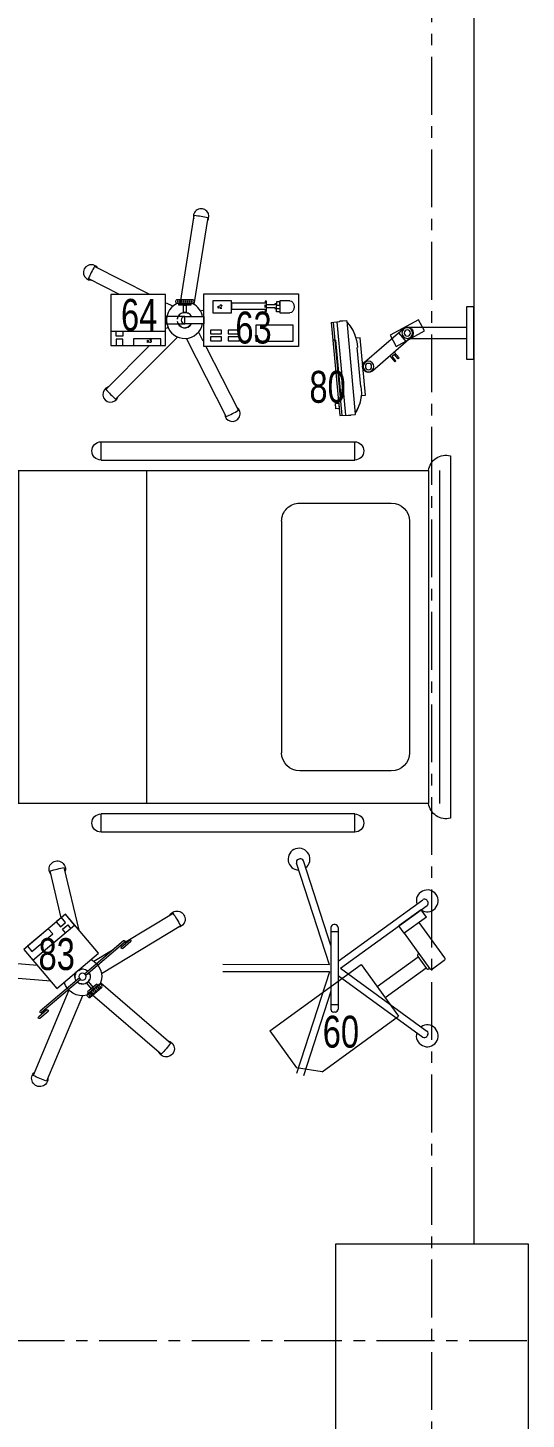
# Model space of a CAD drawing. Header units: millimetres. Extents: x 26027 to 581921, y 7230 to 233891.
# Drawn here: x 471939 to 473308, y 178680 to 182500 of the extents above; entities that cross this region are included whole.
import ezdxf

# ---------------------------------------------------------------- set-up
doc = ezdxf.new("R2010")
doc.units = ezdxf.units.MM
doc.header["$LTSCALE"] = 5
doc.linetypes.add('CENTER', pattern=[50.8, 31.75, -6.35, 6.35, -6.35])
doc.linetypes.add('HIDDEN', pattern=[9.525, 6.35, -3.175])
doc.layers.add('axes', color=9, linetype='Continuous')
doc.layers.add('EXF', color=7, linetype='Continuous', lineweight=0, true_color=0x4e7e3e)
for name, color, linetype, lineweight in [('Medical Equipment and Furniture', 163, 'Continuous', 0), ('Medical Equipment and Furniture1', 163, 'Continuous', 5), ('Medical Equipment and Furniture2', 42, 'Continuous', 13), ('Structure', 20, 'Continuous', 5), ('Walls', 32, 'Continuous', 5)]:
    doc.layers.add(name, color=color, linetype=linetype, lineweight=lineweight)
doc.styles.add('list_ghTextstyle', font='romans.shx', dxfattribs={"height": 0.25})
doc.styles.add('X3G_ENTITY_257CFD', font='swisscl.ttf', dxfattribs={"height": 200})

# ---------------------------------------------------------------- blocks, each defined once
blk = doc.blocks.new('IC.1')
at = {"layer": 'Medical Equipment and Furniture1'}
for p, q in [((42.4872, -10.88), (41.4928, -10.88)), ((42.4472, -10.91), (41.5328, -10.91)), ((42.4472, -10.91), (41.5328, -10.91)), ((42.4472, -10.91), (41.5328, -10.91)), ((41.5328, -10.94), (41.5328, -13.1914)), ((42.4472, -10.94), (41.5328, -10.94)), ((42.4472, -13.1914), (42.4472, -10.94)), ((42.3077, -10.9923), (41.6724, -10.9923)), ((41.6224, -11.0423), (41.6224, -11.2937)), ((42.3577, -11.2937), (42.3577, -11.0423)), ((41.4542, -11.1429), (41.4542, -11.8396)), ((41.4542, -11.1429), (41.5042, -11.1429)), ((41.5042, -11.1429), (41.5042, -11.8396)), ((42.4759, -11.1429), (42.5259, -11.1429)), ((42.4759, -11.8396), (42.4759, -11.1429)), ((42.5259, -11.8396), (42.5259, -11.1429)), ((42.3077, -11.3437), (41.6724, -11.3437)), ((41.5328, -11.7137), (42.4472, -11.7137)), ((41.4542, -11.8396), (41.5042, -11.8396)), ((42.4759, -11.8396), (42.5259, -11.8396)), ((41.5328, -12.0657), (42.4472, -12.0657)), ((41.4542, -12.3172), (41.4542, -13.0139)), ((41.4542, -12.3172), (41.5042, -12.3172)), ((41.5042, -12.3172), (41.5042, -13.0139)), ((42.4759, -12.3172), (42.5259, -12.3172)), ((42.4759, -13.0139), (42.4759, -12.3172)), ((42.5259, -13.0139), (42.5259, -12.3172)), ((41.5328, -12.3807), (42.4472, -12.3807)), ((41.4542, -13.0139), (41.5042, -13.0139)), ((42.4759, -13.0139), (42.5259, -13.0139)), ((41.4928, -13.1914), (42.4872, -13.1914)), ((41.4928, -13.2214), (41.4928, -13.1914)), ((42.4872, -13.2214), (42.4872, -13.1914)), ((41.4928, -13.2214), (42.4872, -13.2214)), ((41.8192, -13.2514), (42.1609, -13.2514))]:
    blk.add_line(p, q, dxfattribs=at)
for points in [[(41.4689, -12.1927), (41.4689, -12.1212), (41.5064, -12.1212), (41.5064, -12.1927)], [(41.5064, -12.1674), (41.5064, -12.1434), (41.5328, -12.1434), (41.5328, -12.1674)], [(42.4737, -12.1674), (42.4737, -12.1434), (42.4472, -12.1434), (42.4472, -12.1674)], [(42.5112, -12.1927), (42.5112, -12.1212), (42.4737, -12.1212), (42.4737, -12.1927)]]:
    blk.add_lwpolyline(points, close=True, dxfattribs=at)
for centre, radius, start, end in [((41.539, -10.8926), 0.0478, 164.7401, 262.6401), ((42.4411, -10.8926), 0.0478, 277.3599, 15.2599), ((41.6724, -11.0423), 0.05, 90, 180), ((42.3077, -11.0423), 0.05, 0, 90), ((41.4792, -11.1429), 0.025, 0, 180), ((42.5009, -11.1429), 0.025, 0, 180), ((41.6724, -11.2937), 0.05, 180, 270), ((42.3077, -11.2937), 0.05, 270, 0), ((41.4792, -11.8396), 0.025, 180, 0), ((42.5009, -11.8396), 0.025, 180, 0), ((41.4792, -12.3172), 0.025, 0, 180), ((42.5009, -12.3172), 0.025, 0, 180), ((41.4792, -13.0139), 0.025, 180, 0), ((42.5009, -13.0139), 0.025, 180, 0), ((41.6806, -12.9691), 0.3145, 233.3488, 296.1464), ((42.2995, -12.9691), 0.3145, 243.8536, 306.6512)]:
    blk.add_arc(centre, radius, start, end, dxfattribs=at)
blk = doc.blocks.new('IC.5')
at = {"layer": 'Medical Equipment and Furniture2', "color": 254}
for points in [[(31.601, -27.8325), (31.5106, -27.9394), (31.3961, -27.8425), (31.4865, -27.7356), (31.601, -27.8325)], [(31.4866, -27.7868), (31.4949, -27.777), (31.4805, -27.7649), (31.4723, -27.7746)]]:
    blk.add_lwpolyline(points, dxfattribs=at)
for points in [[(31.601, -27.8325), (31.5758, -27.8623), (31.4613, -27.7654), (31.4865, -27.7356)], [(31.5118, -27.757), (31.5005, -27.7703), (31.4862, -27.7582), (31.4974, -27.7449)], [(31.5908, -27.8238), (31.5786, -27.8382), (31.5217, -27.79), (31.5338, -27.7757)]]:
    blk.add_lwpolyline(points, close=True, dxfattribs=at)
blk = doc.blocks.new('IC.5 on Trolley')
at = {"layer": 'Medical Equipment and Furniture1'}
for p, q in [((31.4491, -27.7798), (31.4897, -27.6072)), ((31.4983, -27.7455), (31.5287, -27.6163)), ((31.3877, -27.8988), (31.1701, -27.7668)), ((31.3241, -27.8134), (31.1908, -27.7326)), ((31.3331, -27.8257), (31.3102, -27.8063)), ((31.3299, -27.8295), (31.307, -27.8101)), ((31.4309, -27.9028), (31.3236, -27.812)), ((31.4342, -27.899), (31.3268, -27.8081)), ((31.4084, -27.8646), (31.3558, -27.8327)), ((31.5637, -27.8766), (31.7403, -27.8619)), ((31.4203, -27.9024), (31.4217, -27.8961)), ((31.4213, -27.9147), (31.4238, -27.9207)), ((31.4224, -27.8955), (31.4217, -27.8961)), ((31.4293, -27.9241), (31.4238, -27.9207)), ((31.4267, -27.8918), (31.4262, -27.8922)), ((31.4381, -27.887), (31.4445, -27.8865)), ((31.4501, -27.8899), (31.4445, -27.8865)), ((31.4453, -27.9149), (31.5526, -28.0058)), ((31.4528, -27.9221), (31.4479, -27.9264)), ((31.4485, -27.9111), (31.5558, -28.002)), ((31.4582, -27.8992), (31.4607, -27.9052)), ((31.4592, -27.9115), (31.4607, -27.9052)), ((31.5272, -27.9198), (31.7436, -27.9018)), ((31.3897, -27.9237), (31.1969, -28.0898)), ((31.4119, -27.9573), (31.223, -28.1201)), ((31.4401, -27.9597), (31.5386, -28.1944)), ((31.4414, -27.9269), (31.4479, -27.9264)), ((31.477, -27.9442), (31.5755, -28.1789)), ((31.49, -27.9229), (31.491, -27.9228)), ((31.5375, -27.9987), (31.5604, -28.0181)), ((31.5343, -28.0025), (31.5572, -28.0219))]:
    blk.add_line(p, q, dxfattribs=at)
for points in [[(31.4291, -27.9251), (31.416, -27.9407), (31.4104, -27.936), (31.4235, -27.9204)], [(31.42, -27.9642), (31.3865, -27.9358)], [(31.3935, -27.9276), (31.427, -27.956)]]:
    blk.add_lwpolyline(points, dxfattribs=at)
blk.add_lwpolyline([(31.4257, -27.949), (31.4227, -27.9524), (31.3977, -27.9312), (31.4006, -27.9278)], close=True, dxfattribs=at)
blk.add_circle((31.4397, -27.907), 0.00972, dxfattribs=at)
for centre, radius, start, end in [((31.5092, -27.6118), 0.0225, 319.4884, 194.0205), ((31.4397, -27.907), 0.3033, 72.9732, 80.5358), ((31.1804, -27.7497), 0.0225, 31.4884, 266.0205), ((31.4397, -27.907), 0.3033, 144.9732, 152.5358), ((31.3086, -27.8082), 0.0025, 49.7545, 229.7545), ((31.3252, -27.8101), 0.0025, 49.7545, 229.7545), ((31.3216, -27.8134), 0.0025, 269.5762, 49.7545), ((31.3315, -27.8276), 0.0025, 229.7545, 49.7545), ((31.3343, -27.8243), 0.0025, 49.7545, 187.0501), ((31.4397, -27.907), 0.0527, 116.2434, 202.9382), ((31.7419, -27.8818), 0.0225, 247.4884, 122.0205), ((31.4397, -27.907), 0.3033, 0.9732, 8.5358), ((31.4397, -27.907), 0.021, 146.5821, 312.9269), ((31.4397, -27.907), 0.021, 326.5821, 132.9269), ((31.4397, -27.907), 0.0527, 256.5708, 343.2656), ((31.5359, -28.0006), 0.0025, 49.7545, 229.7545), ((31.5387, -27.9973), 0.0025, 272.4588, 49.7545), ((31.5515, -28.008), 0.0025, 49.7545, 189.9328), ((31.5542, -28.0039), 0.0025, 229.7545, 49.7545), ((31.5588, -28.02), 0.0025, 229.7545, 49.7545), ((31.21, -28.1049), 0.0225, 103.4884, 338.0205), ((31.4397, -27.907), 0.3033, 216.9732, 224.5358), ((31.557, -28.1866), 0.0225, 175.4884, 50.0205), ((31.4397, -27.907), 0.3033, 288.9732, 296.5358)]:
    blk.add_arc(centre, radius, start, end, dxfattribs=at)
for centre in [(31.39, -27.9317), (31.3942, -27.9353), (31.3984, -27.9388), (31.4026, -27.9424), (31.4067, -27.9459), (31.4109, -27.9495), (31.4151, -27.953), (31.4193, -27.9566), (31.4235, -27.9601)]:
    blk.add_ellipse(centre, major_axis=(0.00347, 0.0041), ratio=0.510594, dxfattribs=at)
blk.add_blockref('IC.5', (0, 0), dxfattribs=at)
blk = doc.blocks.new('HF12177-P')
for p, q in [((0, 0), (-0.1724, 0.2372)), ((0, 0), (0.1724, 0.2372)), ((-0.0196, -0.007), (-0.1885, 0.2255)), ((0.0196, -0.007), (0.1885, 0.2255)), ((-0.0631, -0.027), (-0.2951, -0.1024)), ((-0.01, -0.0308), (-0.2889, -0.1214)), ((-0.12, -0.015), (-0.12, -0.019)), ((-0.112, -0.007), (0.112, -0.007)), ((-0.112, -0.027), (0.112, -0.027)), ((-0.1, -0.007), (-0.1, -0.027)), ((-0.01, -0.0308), (-0.01, -0.324)), ((0.01, -0.0308), (0.01, -0.324)), ((0.01, -0.0308), (0.2889, -0.1214)), ((0.0631, -0.027), (0.2951, -0.1024)), ((0.1, -0.007), (0.1, -0.027)), ((0.12, -0.015), (0.12, -0.019))]:
    blk.add_line(p, q)
for centre, radius, start, end in [((-0.1852, 0.2378), 0.03, 325.4712, 286.5288), ((0.1852, 0.2378), 0.03, 253.4712, 214.5288), ((-0.1821, 0.2302), 0.008, 126.3733, 216), ((0, -0.017), 0.315, 125.6267, 126.3733), ((-0.1788, 0.2325), 0.008, 36, 125.6267), ((0.1788, 0.2325), 0.008, 54.3733, 144), ((0, -0.017), 0.315, 53.6267, 54.3733), ((0.1821, 0.2302), 0.008, 324, 53.6267), ((-0.112, -0.015), 0.008, 90, 180), ((-0.112, -0.019), 0.008, 180, 270), ((0.112, -0.015), 0.008, 0, 90), ((0.112, -0.019), 0.008, 270, 0), ((-0.2996, -0.1144), 0.03, 37.4712, 358.5288), ((-0.2926, -0.11), 0.008, 108, 197.6267), ((0, -0.017), 0.315, 197.6267, 198.3733), ((-0.2914, -0.1138), 0.008, 198.3733, 288)]:
    blk.add_arc(centre, radius, start, end)
blk = doc.blocks.new('MONITOR ARM PLAN')
at = {"color": 8, "linetype": 'HIDDEN'}
for p, q in [((0.025, -0.49375, 0), (0.025, -0.18375, 0)), ((0.025, -0.18375, 0), (0.2, -0.18375, 0)), ((0.2, -0.44375, 0), (0.2, -0.18375, 0)), ((0.2, -0.44375, 0), (0.15, -0.49375, 0)), ((0.025, -0.49375, 0), (0.15, -0.49375, 0))]:
    blk.add_line(p, q, dxfattribs=at)
at = {"layer": 'Medical Equipment and Furniture1'}
for p, q in [((0.025, 0.0375), (0, 0.0375)), ((0, 0.0375), (0, -0.0375)), ((0.025, 0.0375), (0.025, -0.0375)), ((0.145, 0.0125), (0.025, 0.0125)), ((0.15, 0.0075), (0.15, -0.0325)), ((0.025, -0.0375), (0, -0.0375)), ((0.025, -0.0375), (0.145, -0.0375)), ((0.09375, -0.0375), (0.09375, -0.04)), ((0.14375, -0.0375), (0.14375, -0.04)), ((0.09875, -0.045), (0.13875, -0.045)), ((0.1, -0.045), (0.1, -0.18375)), ((0.1375, -0.045), (0.1375, -0.18375))]:
    blk.add_line(p, q, dxfattribs=at)
for centre, start, end in [((0.145, 0.0075, 0), 0, 90), ((0.145, -0.0325), 270, 0), ((0.09875, -0.04), 180, 270), ((0.13875, -0.04), 270, 360)]:
    blk.add_arc(centre, 0.005, start, end, dxfattribs=at)
blk = doc.blocks.new('IC.4')
at = {"layer": 'Medical Equipment and Furniture1'}
for p, q in [((31.2175, -28.0475), (31.214, -28.0706)), ((31.2152, -28.0625), (31.4716, -28.0865)), ((31.2152, -28.0625), (31.2652, -28.0672)), ((31.2167, -28.0528), (31.4722, -28.0766)), ((31.2175, -28.0475), (31.266, -28.052)), ((31.2653, -28.0595), (31.266, -28.0521)), ((31.2653, -28.0595), (31.266, -28.0521)), ((31.2653, -28.0595), (31.4231, -28.0741)), ((31.266, -28.0521), (31.4238, -28.0667)), ((31.4238, -28.0667), (31.4231, -28.0741)), ((31.4238, -28.0667), (31.4233, -28.0721)), ((31.4238, -28.0667), (31.4724, -28.0712)), ((31.4724, -28.0712), (31.4715, -28.0946)), ((31.2125, -28.0897), (31.2131, -28.0787)), ((31.2125, -28.0897), (31.2131, -28.0787)), ((31.4683, -28.1146), (31.2135, -28.0909)), ((31.2174, -28.0912), (31.2135, -28.0909)), ((31.4709, -28.1027), (31.4695, -28.1137)), ((31.4709, -28.1027), (31.4695, -28.1137)), ((31.3256, -28.1392), (31.2451, -28.2325)), ((31.2591, -28.1266), (31.2601, -28.1153)), ((31.2591, -28.1266), (31.2601, -28.1154)), ((31.4169, -28.1412), (31.2591, -28.1266)), ((31.4169, -28.1412), (31.2591, -28.1266)), ((31.3924, -28.1291), (31.2853, -28.1192)), ((31.4179, -28.13), (31.4169, -28.1412)), ((31.4179, -28.13), (31.4169, -28.1412)), ((31.4683, -28.1146), (31.4643, -28.1143)), ((31.2698, -28.2538), (31.3503, -28.1605)), ((31.2095, -28.2871), (31.2519, -28.209)), ((31.2826, -28.2257), (31.2401, -28.3037)), ((31.2519, -28.209), (31.2826, -28.2257)), ((31.2985, -28.2206), (31.3144, -28.2343)), ((31.3049, -28.2217), (31.3107, -28.2149)), ((31.3166, -28.2318), (31.3049, -28.2217)), ((31.3087, -28.2087), (31.3246, -28.2225)), ((31.3224, -28.225), (31.3107, -28.2149)), ((31.3246, -28.2225), (31.3224, -28.225)), ((31.2451, -28.2325), (31.2297, -28.2503)), ((31.2297, -28.2503), (31.2297, -28.4193)), ((31.2451, -28.2325), (31.2698, -28.2538)), ((31.2623, -28.2624), (31.2698, -28.2538)), ((31.2623, -28.4193), (31.2623, -28.2564)), ((31.3144, -28.2343), (31.3166, -28.2318)), ((31.2401, -28.3037), (31.2095, -28.2871)), ((31.2623, -28.3628), (31.2623, -28.3284)), ((31.2297, -28.4193), (31.2623, -28.4193))]:
    blk.add_line(p, q, dxfattribs=at)
for points in [[(31.4384, -28.0681), (31.4536, -28.0695), (31.4545, -28.0605), (31.4392, -28.0591)], [(31.3181, -28.4193), (31.3181, -28.4389), (31.174, -28.4389), (31.174, -28.4193)]]:
    blk.add_lwpolyline(points, close=True, dxfattribs=at)
for centre, radius in [((31.338, -28.1499), 0.0146), ((31.338, -28.1499), 0.00861), ((31.246, -28.2564), 0.0146), ((31.246, -28.2564), 0.00861)]:
    blk.add_circle(centre, radius, dxfattribs=at)
for centre, radius, start, end in [((31.2197, -28.0753), 0.00743, 140.4817, 206.7323), ((31.2197, -28.0753), 0.00743, 140.4817, 206.7323), ((31.2136, -28.0897), 0.00112, 176.6688, 264.6688), ((31.2136, -28.0897), 0.00112, 176.6688, 264.6688), ((31.2885, -28.0151), 0.1042, 226.9662, 268.2917), ((31.2885, -28.0151), 0.1042, 226.9661, 254.2129), ((31.4648, -28.0982), 0.00761, 323.4774, 27.9842), ((31.4648, -28.0982), 0.00761, 323.4774, 27.9842), ((31.338, -28.1499), 0.0163, 319.187, 139.187), ((31.4085, -28.0262), 0.1042, 261.0939, 302.3365), ((31.4085, -28.0262), 0.1042, 275.1713, 302.3365), ((31.4684, -28.1135), 0.00113, 264.6459, 352.3503), ((31.4684, -28.1135), 0.00113, 264.6459, 352.3503), ((31.246, -28.2564), 0.0163, 180, 0)]:
    blk.add_arc(centre, radius, start, end, dxfattribs=at)
blk = doc.blocks.new('Syringe')
at = {"layer": 'Medical Equipment and Furniture2', "color": 254}
for points in [[(42.9739, -11.5277), (42.7139, -11.5277), (42.7139, -11.3827), (42.9739, -11.3827), (42.9739, -11.5277)], [(42.7384, -11.5086), (42.7658, -11.5086), (42.7658, -11.475), (42.7384, -11.475)], [(42.779, -11.4899), (42.779, -11.487), (42.7748, -11.487), (42.7748, -11.5), (42.779, -11.5), (42.779, -11.497)], [(42.8023, -11.4899), (42.779, -11.4899)], [(42.779, -11.497), (42.8023, -11.497)], [(42.8055, -11.4851), (42.8055, -11.48), (42.8023, -11.48), (42.8023, -11.5069), (42.8055, -11.5069), (42.8055, -11.5019)], [(42.8055, -11.5019), (42.8984, -11.5019), (42.8984, -11.4851), (42.8055, -11.4851)], [(42.8055, -11.4899), (42.8055, -11.497)], [(42.8055, -11.497), (42.8055, -11.4899)], [(42.8055, -11.497), (42.8055, -11.4899)]]:
    blk.add_lwpolyline(points, dxfattribs=at)
for points in [[(42.8312, -11.3974), (42.7289, -11.3974), (42.7289, -11.4415), (42.8312, -11.4415)], [(42.9073, -11.3985), (42.8765, -11.3985), (42.8765, -11.4091), (42.9073, -11.4091)], [(42.9073, -11.4175), (42.8765, -11.4175), (42.8765, -11.4281), (42.9073, -11.4281)], [(42.956, -11.3985), (42.9252, -11.3985), (42.9252, -11.4091), (42.956, -11.4091)], [(42.956, -11.4175), (42.9252, -11.4175), (42.9252, -11.4281), (42.956, -11.4281)], [(42.7748, -11.487), (42.7658, -11.487), (42.7658, -11.4777), (42.7748, -11.4777)], [(42.7748, -11.4967), (42.7658, -11.4967), (42.7658, -11.5059), (42.7748, -11.5059)], [(42.9498, -11.475), (42.8984, -11.475), (42.8984, -11.5086), (42.9498, -11.5086)]]:
    blk.add_lwpolyline(points, close=True, dxfattribs=at)
at = {"layer": 'Medical Equipment and Furniture2', "color": 254, "extrusion": (0, 0, -1)}
blk.add_ellipse((42.7384, -11.4918), major_axis=(0, 0.0168), ratio=0.733735, start_param=3.141593, end_param=6.283185, dxfattribs=at)
blk = doc.blocks.new('Infusion')
at = {"layer": 'Medical Equipment and Furniture2', "color": 254}
for points in [[(43.0793, -11.3852), (43.0793, -11.5252), (43.2293, -11.5252), (43.2293, -11.3852), (43.0793, -11.3852)], [(43.1962, -11.4242), (43.1962, -11.4114), (43.215, -11.4114), (43.215, -11.4242)]]:
    blk.add_lwpolyline(points, dxfattribs=at)
for points in [[(43.0793, -11.3852), (43.0793, -11.4242), (43.2293, -11.4242), (43.2293, -11.3852)], [(43.0927, -11.3852), (43.0927, -11.404), (43.1673, -11.404), (43.1673, -11.3852)], [(43.1962, -11.3852), (43.1962, -11.4027), (43.215, -11.4027), (43.215, -11.3852)]]:
    blk.add_lwpolyline(points, close=True, dxfattribs=at)
blk = doc.blocks.new('Infusion Syringe')
at = {"layer": 'Medical Equipment and Furniture1'}
for p, q in [((43.0225, -11.4053), (42.9127, -11.1899)), ((42.9683, -11.3827), (42.8788, -11.2071)), ((43.0459, -11.409), (43.2169, -11.238)), ((43.1234, -11.3852), (43.2437, -11.2649)), ((42.9886, -11.4225), (42.9765, -11.3988)), ((42.9753, -11.4431), (42.9739, -11.4433)), ((43.0124, -11.4411), (43.017, -11.4365)), ((43.0234, -11.4354), (43.017, -11.4365)), ((43.0357, -11.4374), (43.0414, -11.4403)), ((43.0444, -11.4461), (43.0414, -11.4403)), ((43.0463, -11.4583), (43.0453, -11.4647)), ((43.0728, -11.4359), (43.0766, -11.432)), ((42.9838, -11.4812), (42.9765, -11.4824)), ((43.0175, -11.473), (43.0233, -11.476)), ((43.0297, -11.4749), (43.0233, -11.476)), ((43.0407, -11.4693), (43.0453, -11.4647)), ((43.0592, -11.4932), (43.0766, -11.502)), ((43.0791, -11.4595), (43.0793, -11.4596)), ((43.0006, -11.498), (42.9627, -11.7368)), ((43.0381, -11.5039), (43.0003, -11.7427)), ((43.1221, -11.5252), (43.2746, -11.6029)), ((43.2058, -11.5252), (43.2919, -11.5691))]:
    blk.add_line(p, q, dxfattribs=at)
for points in [[(43.0266, -11.4455), (43.0266, -11.4649), (42.9739, -11.4649), (42.9739, -11.4455)], [(43.0266, -11.4455), (43.0266, -11.4649), (43.0793, -11.4649), (43.0793, -11.4455)], [(43.043, -11.4963), (43.043, -11.5009), (43.0102, -11.5009), (43.0102, -11.4963)]]:
    blk.add_lwpolyline(points, close=True, dxfattribs=at)
for points in [[(43.0302, -11.4759), (43.0302, -11.4963), (43.0229, -11.4963), (43.0229, -11.4759)], [(43.0046, -11.5009), (43.0485, -11.5009)], [(43.0485, -11.5116), (43.0046, -11.5116)]]:
    blk.add_lwpolyline(points, dxfattribs=at)
for centre, radius, start, end in [((42.8958, -11.1985), 0.0214, 359.734, 234.266), ((43.0266, -11.4552), 0.2881, 113.2187, 120.7813), ((43.2303, -11.2515), 0.0214, 287.734, 162.266), ((43.0266, -11.4552), 0.2881, 41.2187, 48.7813), ((43.0266, -11.4552), 0.0501, 296.8163, 169.3714), ((43.0266, -11.4552), 0.021, 6.8276, 152.4616), ((43.0266, -11.4552), 0.021, 207.5384, 353.1724), ((43.0266, -11.4552), 0.00972, 270, 90), ((43.0266, -11.4552), 0.0501, 190.6286, 243.1837), ((43.2833, -11.586), 0.0214, 215.734, 90.266), ((43.0266, -11.4552), 0.2881, 329.2187, 336.7813), ((42.9815, -11.7398), 0.0214, 143.734, 18.266), ((43.0266, -11.4552), 0.2881, 257.2187, 264.7813)]:
    blk.add_arc(centre, radius, start, end, dxfattribs=at)
for centre in [(43.0046, -11.5062), (43.0101, -11.5062), (43.0156, -11.5062), (43.0211, -11.5062), (43.0266, -11.5062), (43.0321, -11.5062), (43.0375, -11.5062), (43.043, -11.5062), (43.0485, -11.5062)]:
    blk.add_ellipse(centre, major_axis=(0, -0.00537), ratio=0.510594, start_param=3.141593, end_param=9.424778, dxfattribs=at)
for name in ['Syringe', 'Infusion']:
    blk.add_blockref(name, (0, 0), dxfattribs=at)

msp = doc.modelspace()

# ---------------------------------------------------------------- hatches: boundary and pattern name
h = msp.add_hatch()
h.set_pattern_fill('CROSS', color=85, scale=10)
h.set_pattern_definition([(0, (368880, 104830), (63.5, 63.5), [31.75, -95.25]), (90, (368895.875, 104814.125), (-63.5, 63.5), [31.75, -95.25])])
edge = h.paths.add_edge_path()
edge.add_line((457685.6, 145694.3), (457685.6, 152806.1))
edge.add_line((457685.6, 152806.1), (462487.4, 152806.1))
edge.add_line((462487.4, 152806.1), (462487.4, 145900.9))
edge.add_line((462487.4, 145900.9), (462587.4, 145901.1))
edge.add_line((462587.4, 145901.1), (462587.4, 152806.1))
edge.add_line((462587.4, 152806.1), (464555.9, 152806.1))
edge.add_line((464555.9, 152806.1), (469284.4, 152806.1))
edge.add_line((469284.4, 152806.1), (471903.7, 152806.1))
edge.add_line((471903.7, 152806.1), (471903.7, 142653.2))
edge.add_line((471903.7, 142653.2), (478231.4, 142645.9))
edge.add_line((478231.4, 142645.9), (478231.4, 142845.2))
edge.add_line((478231.4, 142845.2), (472503.7, 142845.2))
edge.add_line((472503.7, 142845.2), (472503.7, 157840))
edge.add_line((472503.7, 157840), (472504, 159009.2))
edge.add_line((472504, 159009.2), (479768.6, 159009.2))
edge.add_line((479768.6, 159009.2), (479768.6, 159109.2))
edge.add_line((479768.6, 159109.2), (472503.7, 159109.2))
edge.add_line((472503.7, 159109.2), (472503.7, 169315.6))
edge.add_line((472503.7, 169315.6), (478921.1, 169315.6))
edge.add_line((478921.1, 169315.6), (484286.4, 169315.6))
edge.add_line((484286.4, 169315.6), (484286.4, 166351.2))
edge.add_line((484286.4, 166351.2), (484486.4, 166351.2))
edge.add_line((484486.4, 166351.2), (484486.4, 169515.6))
edge.add_line((484486.4, 169515.6), (479083.8, 169515.6))
edge.add_line((479083.8, 169515.6), (479083.8, 190946.9))
edge.add_line((479083.8, 190946.9), (479083.8, 191341.6))
edge.add_line((479083.8, 191341.6), (478883.8, 191341.6))
edge.add_line((478883.8, 191341.6), (478883.8, 195124.3))
edge.add_line((478883.8, 195124.3), (477262.4, 195124.3))
edge.add_line((477262.4, 195124.3), (477262.4, 205421.2))
edge.add_line((477262.4, 205421.2), (474368, 205421.2))
edge.add_line((474368, 205421.2), (469356.9, 205421.2))
edge.add_line((469356.9, 205421.2), (469256.9, 205421.2))
edge.add_line((469256.9, 205421.2), (469256.9, 204391.3))
edge.add_line((469256.9, 204391.3), (469856.9, 204391.3))
edge.add_line((469856.9, 204391.3), (469856.9, 204821.2))
edge.add_line((469856.9, 204821.2), (471179.3, 204821.2))
edge.add_line((471179.3, 204821.2), (471179.3, 204391.3))
edge.add_line((471179.3, 204391.3), (471779.3, 204391.3))
edge.add_line((471779.3, 204391.3), (471779.3, 204821.2))
edge.add_line((471779.3, 204821.2), (476662.4, 204821.2))
edge.add_line((476662.4, 204821.2), (476662.4, 194457.6))
edge.add_line((476662.4, 194457.6), (478283.8, 194457.6))
edge.add_line((478283.8, 194457.6), (478283.8, 169915.6))
edge.add_line((478283.8, 169915.6), (471903.7, 169915.6))
edge.add_line((471903.7, 169915.6), (471903.7, 159212))
edge.add_line((471903.7, 159212), (470513.7, 159212))
edge.add_line((470513.7, 159212), (470513.7, 159112))
edge.add_line((470513.7, 159112), (471903.7, 159112))
edge.add_line((471903.7, 159112), (471903.7, 153006.1))
edge.add_line((471903.7, 153006.1), (462587.4, 153006.1))
edge.add_line((462587.4, 153006.1), (462487.4, 152906.1))
edge.add_line((462487.4, 152906.1), (457585.6, 152906.1))
edge.add_line((457585.6, 152906.1), (457585.6, 145694.3))
at = {"layer": 'EXF'}
h = msp.add_hatch(dxfattribs=at)
h.set_pattern_fill('CROSS', color=256, scale=10)
edge = h.paths.add_edge_path()
edge.add_line((464555.9, 152806.1), (469284.4, 152806.1))
edge.add_line((469284.4, 152806.1), (471903.7, 152806.1))
edge.add_line((471903.7, 152806.1), (471903.7, 142653.2))
edge.add_line((471903.7, 142653.2), (478231.4, 142645.9))
edge.add_line((478231.4, 142645.9), (478231.4, 142845.2))
edge.add_line((478231.4, 142845.2), (472503.7, 142845.2))
edge.add_line((472503.7, 142845.2), (472503.7, 157840))
edge.add_line((472503.7, 157840), (472504, 159009.2))
edge.add_line((472504, 159009.2), (479768.6, 159009.2))
edge.add_line((479768.6, 159009.2), (479768.6, 159109.2))
edge.add_line((479768.6, 159109.2), (472503.7, 159109.2))
edge.add_line((472503.7, 159109.2), (472503.7, 169315.6))
edge.add_line((472503.7, 169315.6), (478921.1, 169315.6))
edge.add_line((478921.1, 169315.6), (484286.4, 169315.6))
edge.add_line((484286.4, 169315.6), (484286.4, 166351.2))
edge.add_line((484286.4, 166351.2), (484486.4, 166351.2))
edge.add_line((484486.4, 166351.2), (484486.4, 169515.6))
edge.add_line((484486.4, 169515.6), (479083.8, 169515.6))
edge.add_line((479083.8, 169515.6), (479083.8, 190946.9))
edge.add_line((479083.8, 190946.9), (479083.8, 191341.6))
edge.add_line((479083.8, 191341.6), (478883.8, 191341.6))
edge.add_line((478883.8, 191341.6), (478883.8, 195124.3))
edge.add_line((478883.8, 195124.3), (477262.4, 195124.3))
edge.add_line((477262.4, 195124.3), (477262.4, 205421.2))
edge.add_line((477262.4, 205421.2), (474368, 205421.2))
edge.add_line((474368, 205421.2), (469356.9, 205421.2))
edge.add_line((469356.9, 205421.2), (469256.9, 205421.2))
edge.add_line((469256.9, 205421.2), (469256.9, 204391.3))
edge.add_line((469256.9, 204391.3), (469856.9, 204391.3))
edge.add_line((469856.9, 204391.3), (469856.9, 204821.2))
edge.add_line((469856.9, 204821.2), (471179.3, 204821.2))
edge.add_line((471179.3, 204821.2), (471179.3, 204391.3))
edge.add_line((471179.3, 204391.3), (471779.3, 204391.3))
edge.add_line((471779.3, 204391.3), (471779.3, 204821.2))
edge.add_line((471779.3, 204821.2), (476662.4, 204821.2))
edge.add_line((476662.4, 204821.2), (476662.4, 194457.6))
edge.add_line((476662.4, 194457.6), (478283.8, 194457.6))
edge.add_line((478283.8, 194457.6), (478283.8, 169915.6))
edge.add_line((478283.8, 169915.6), (471903.7, 169915.6))
edge.add_line((471903.7, 169915.6), (471903.7, 159212))
edge.add_line((471903.7, 159212), (470513.7, 159212))
edge.add_line((470513.7, 159212), (470513.7, 159112))
edge.add_line((470513.7, 159112), (471903.7, 159112))
edge.add_line((471903.7, 159112), (471903.7, 153006.1))
edge.add_line((471903.7, 153006.1), (462587.4, 153006.1))

# ---------------------------------------------------------------- linework, layer by layer
at = {"layer": 'axes', "linetype": 'CENTER', "lineweight": 0}
for p, q in [((473048.8, 120285.6, 0), (473048.8, 230891.1, 0)), ((544175.8, 178895.3, 2.4), (461277.7, 178895.3, 2.4))]:
    msp.add_line(p, q, dxfattribs=at)
at = {"layer": 'Structure', "elevation": 0}
msp.add_lwpolyline([(472783.8, 178630.3), (473313.8, 178630.3), (473313.8, 179160.3), (472783.8, 179160.3)], close=True, dxfattribs=at)
at = {"layer": 'Walls', "elevation": 0}
msp.add_lwpolyline([(473163.8, 185829.8), (473163.8, 179160.3)], dxfattribs=at)

# ---------------------------------------------------------------- block references
at = {"layer": 'Medical Equipment and Furniture', "yscale": 1000, "zscale": 1000}
for name, p, xscale, rotation in [('Infusion Syringe', (515396.6, 170242.3, 2.4), 1000, 180), ('IC.4', (444724.8, 212908.1, 0), -1000, 90), ('IC.1', (483979.7, 138837.6, 0), -1000, 270), ('MONITOR ARM PLAN', (472988.7, 180056.4, 0), 1000, 305.9850316752795)]:
    msp.add_blockref(name, p, dxfattribs=dict(at, xscale=xscale, rotation=rotation))
at = {"layer": 'Medical Equipment and Furniture', "extrusion": (-1.92689e-13, -1.39405e-12, -1), "xscale": -1000, "yscale": 1000, "zscale": -1000, "rotation": 90.01496832471715}
msp.add_blockref('HF12177-P', (-472798.2, 179918, 0), dxfattribs=at)
at = {"layer": 'Medical Equipment and Furniture', "xscale": -1000, "yscale": 1000, "zscale": 1000}
msp.add_blockref('IC.5 on Trolley', (503529, 207802.3, -2.4), dxfattribs=at)

# ---------------------------------------------------------------- texts
at = {"layer": 'Medical Equipment and Furniture', "style": 'list_ghTextstyle'}
for s, p in [('x2', (472458.8, 181730.1, 2.4)), ('x3', (472265.1, 181636.2, 0))]:
    msp.add_text(s, height=9, dxfattribs=at).set_placement(p)
at = {"layer": 'Medical Equipment and Furniture', "char_height": 87.47, "attachment_point": 2, "style": 'X3G_ENTITY_257CFD'}
for s, insert in [('64', (472244.8, 181755.7, 2.4)), ('63', (472558.9, 181720.9, 4.7)), ('80', (472762.3, 181558.2, 2.4)), ('83', (472018.4, 180000.8, 0)), ('60', (472798.9, 179787.8, 0))]:
    msp.add_mtext(s, dxfattribs=dict(at, insert=insert))

doc.saveas('drawing.dxf')
